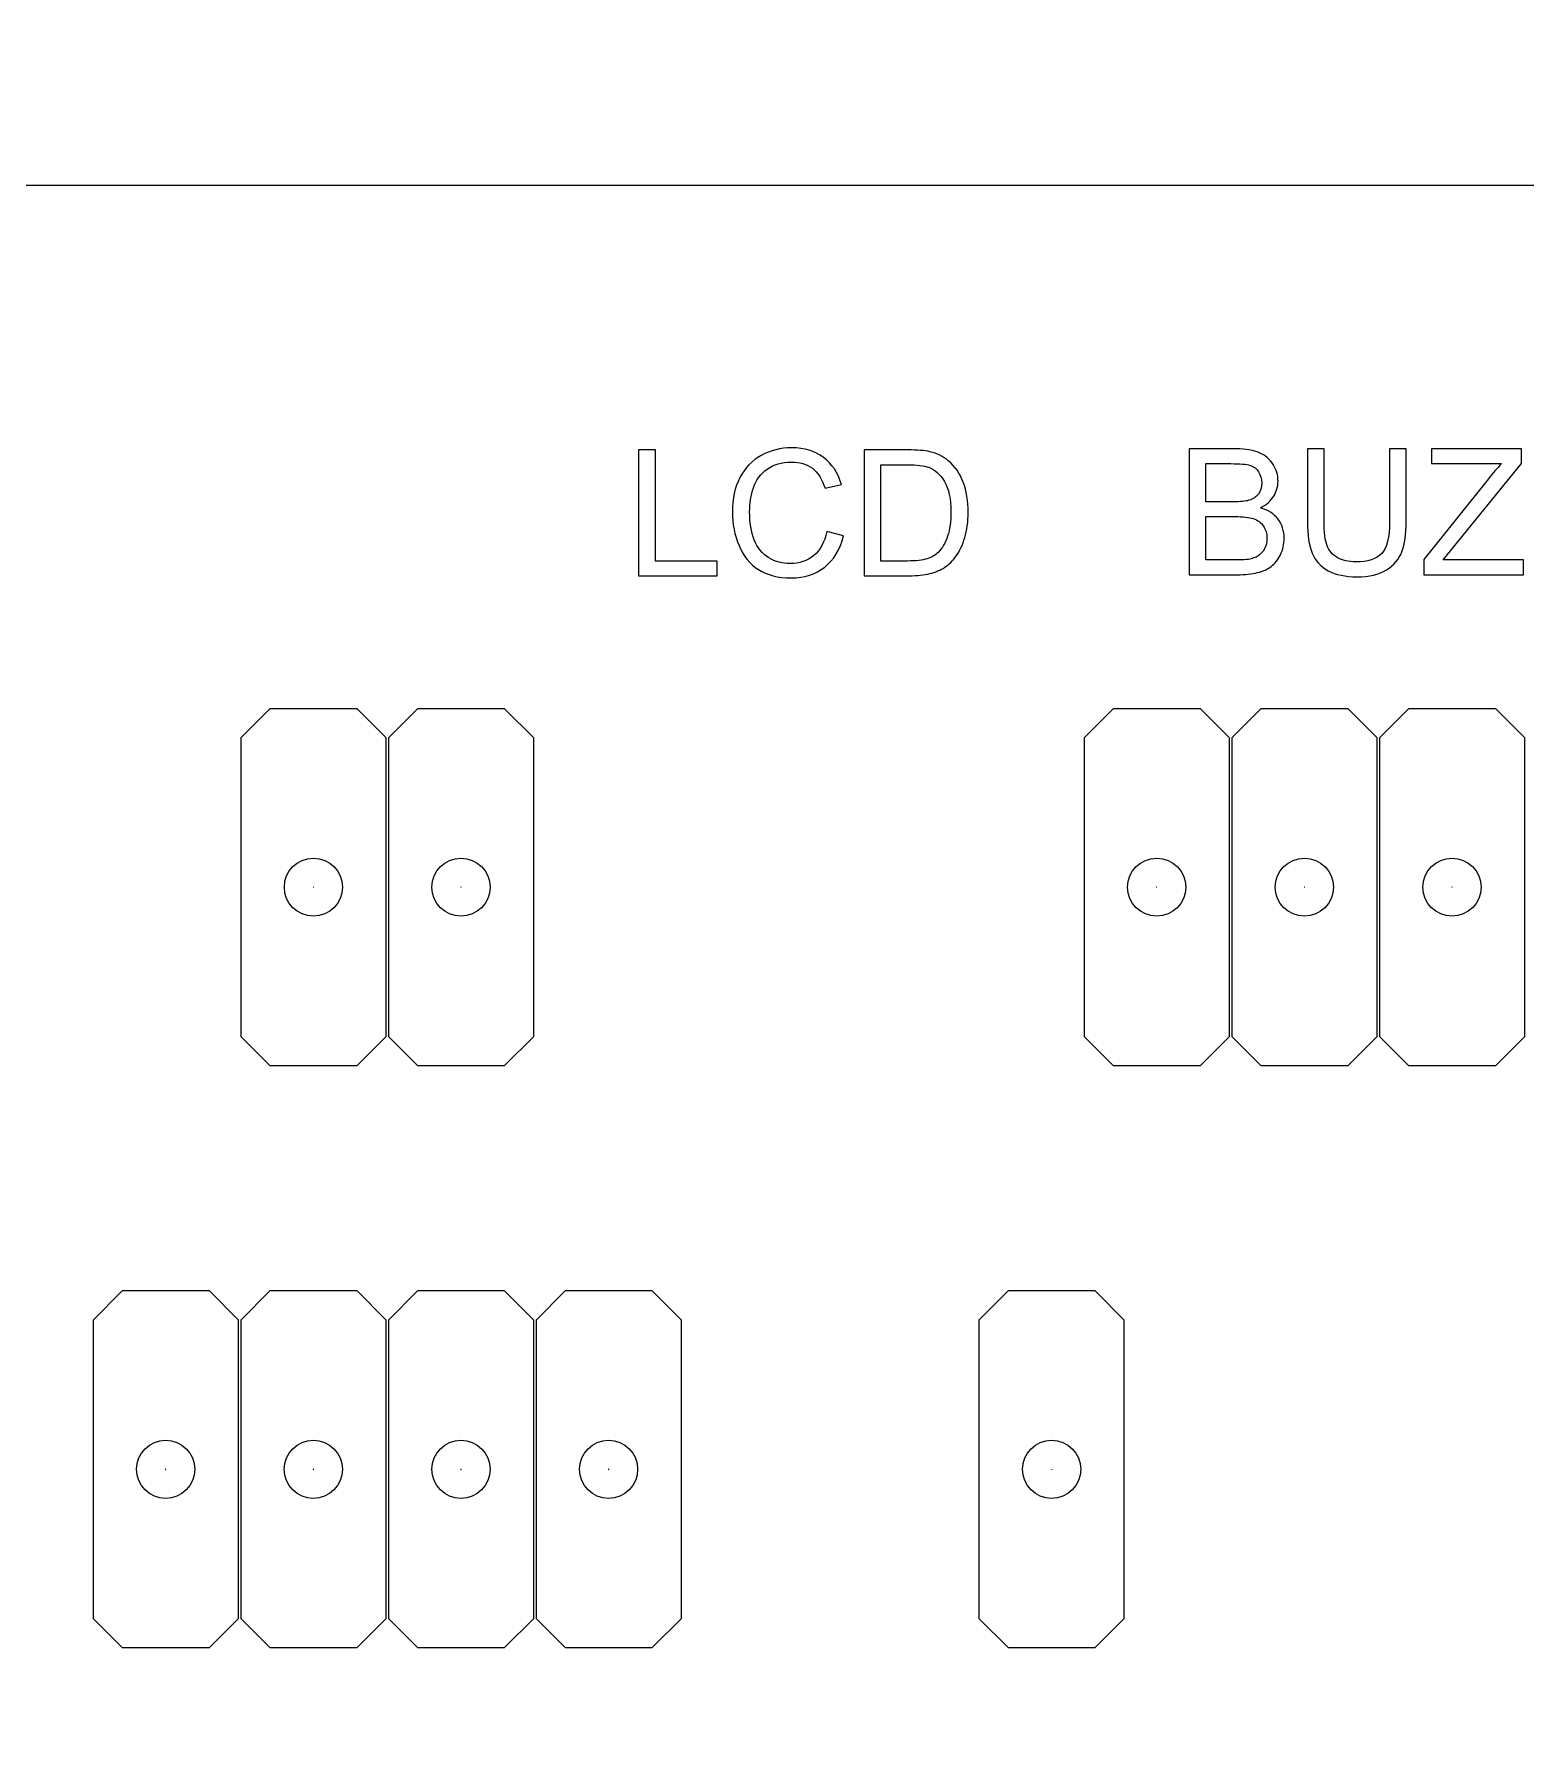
# Model space of a CAD drawing. Header units: millimetres. Extents: x -145 to 148, y -255 to 152.
# Drawn here: x 90.63 to 116.3, y 24.27 to 53.58 of the extents above; entities that cross this region are included whole.
import ezdxf

# ---------------------------------------------------------------- set-up
doc = ezdxf.new("R2010")
doc.units = ezdxf.units.MM
doc.header["$MEASUREMENT"] = 0
doc.layers.add('Layer 1', color=7, linetype='Continuous')

msp = doc.modelspace()

# ---------------------------------------------------------------- linework, layer by layer
at = {"layer": 'Layer 1', "lineweight": 9}
for centre in [(95.4384, 38.9054), (97.9767, 38.9054), (109.9468, 38.9054), (112.4868, 38.9054), (115.0268, 38.9054), (92.8967, 28.889), (95.4367, 28.889), (97.9767, 28.889), (100.5167, 28.889), (108.1384, 28.889)]:
    msp.add_ellipse(centre, major_axis=(0, 0.5), ratio=1, dxfattribs=at)
for points, knots in [([(21.2203, 28.6584), (21.2203, 28.6584), (20.0655, 29.3251), (20.0655, 29.3251), (19.671, 29.184), (19.2458, 29.1072), (18.8028, 29.1072), (16.7317, 29.1072), (15.0528, 30.7861), (15.0528, 32.8572), (15.0528, 34.4854), (16.0905, 35.8711), (17.5404, 36.3894), (17.5404, 36.3894), (17.5404, 37.3814), (17.5404, 37.3814), (17.5404, 37.3814), (15.794, 39.1278), (15.794, 39.1278), (15.794, 39.1278), (15.794, 49.2486), (15.794, 49.2486), (15.794, 49.2486), (17.5304, 50.985), (17.5304, 50.985), (17.5304, 50.985), (135.1163, 50.985), (135.1163, 50.985), (135.6024, 52.4924), (137.0168, 53.583), (138.686, 53.583), (140.7571, 53.583), (142.436, 51.9041), (142.436, 49.833), (142.436, 48.2997), (141.5157, 46.9813), (140.1975, 46.4001), (140.1975, 46.4001), (140.1975, 12.5718), (140.1975, 12.5718), (141.5218, 11.9932), (142.4475, 10.6716), (142.4475, 9.1339), (142.4475, 7.5962), (141.5218, 6.2746), (140.1975, 5.696), (140.1975, 5.696), (140.1975, -20.0954), (140.1975, -20.0954), (140.1975, -20.0954), (134.8523, -25.4406), (134.8523, -25.4406), (134.8523, -25.4406), (29.9739, -25.4406), (29.9739, -25.4406), (29.9739, -25.4406), (26.9739, -22.4406), (26.9739, -22.4406), (26.9739, -22.4406), (26.9739, -5.4211), (26.9739, -5.4211), (26.9739, -5.4211), (28.7239, -3.6711), (28.7239, -3.6711), (28.7239, -3.6711), (40.8277, -3.6711), (40.8277, -3.6711), (40.8277, -3.6711), (42.3547, -2.144), (42.3547, -2.144), (42.3547, -2.144), (42.4719, 11.2024), (42.4719, 11.2024), (42.4719, 11.2024), (40.4808, 13.1935), (40.4808, 13.1935), (40.4808, 13.1935), (22.6803, 13.1935), (22.6803, 13.1935), (22.6803, 13.1935), (21.1803, 14.6935), (21.1803, 14.6935), (21.1803, 14.6935), (21.1803, 28.6815), (21.1803, 28.6815)], [0, 0, 0, 0, 0.0357143, 0.0357143, 0.0357143, 0.0714286, 0.0714286, 0.0714286, 0.1071429, 0.1071429, 0.1071429, 0.1428571, 0.1428571, 0.1428571, 0.1785714, 0.1785714, 0.1785714, 0.2142857, 0.2142857, 0.2142857, 0.25, 0.25, 0.25, 0.2857143, 0.2857143, 0.2857143, 0.3214286, 0.3214286, 0.3214286, 0.3571429, 0.3571429, 0.3571429, 0.3928571, 0.3928571, 0.3928571, 0.4285714, 0.4285714, 0.4285714, 0.4642857, 0.4642857, 0.4642857, 0.5, 0.5, 0.5, 0.5357143, 0.5357143, 0.5357143, 0.5714286, 0.5714286, 0.5714286, 0.6071429, 0.6071429, 0.6071429, 0.6428571, 0.6428571, 0.6428571, 0.6785714, 0.6785714, 0.6785714, 0.7142857, 0.7142857, 0.7142857, 0.75, 0.75, 0.75, 0.7857143, 0.7857143, 0.7857143, 0.8214286, 0.8214286, 0.8214286, 0.8571429, 0.8571429, 0.8571429, 0.8928571, 0.8928571, 0.8928571, 0.9285714, 0.9285714, 0.9285714, 0.9642857, 0.9642857, 0.9642857, 1, 1, 1, 1]), ([(101.0337, 44.2625), (101.0337, 44.2625), (101.0337, 46.428), (101.0337, 46.428), (101.0337, 46.428), (101.321, 46.428), (101.321, 46.428), (101.321, 46.428), (101.321, 44.5165), (101.321, 44.5165), (101.321, 44.5165), (102.3856, 44.5165), (102.3856, 44.5165), (102.3856, 44.5165), (102.3856, 44.2625), (102.3856, 44.2625), (102.3856, 44.2625), (101.0337, 44.2625), (101.0337, 44.2625)], [0, 0, 0, 0, 0.1666667, 0.1666667, 0.1666667, 0.3333333, 0.3333333, 0.3333333, 0.5, 0.5, 0.5, 0.6666667, 0.6666667, 0.6666667, 0.8333333, 0.8333333, 0.8333333, 1, 1, 1, 1]), ([(104.2703, 45.0221), (104.2703, 45.0221), (104.5576, 44.9495), (104.5576, 44.9495), (104.4977, 44.7141), (104.3898, 44.5352), (104.234, 44.4117), (104.0783, 44.2882), (103.8877, 44.2262), (103.6624, 44.2262), (103.4295, 44.2262), (103.24, 44.2736), (103.0938, 44.3689), (102.9477, 44.4636), (102.8368, 44.6012), (102.7606, 44.7812), (102.6845, 44.9616), (102.6462, 45.1547), (102.6462, 45.3614), (102.6462, 45.5867), (102.6891, 45.7833), (102.7753, 45.9511), (102.8615, 46.119), (102.9839, 46.2465), (103.1427, 46.3337), (103.3015, 46.4209), (103.4764, 46.4643), (103.667, 46.4643), (103.8837, 46.4643), (104.0657, 46.4093), (104.2129, 46.2989), (104.3606, 46.1885), (104.4634, 46.0338), (104.5213, 45.8342), (104.5213, 45.8342), (104.2401, 45.7676), (104.2401, 45.7676), (104.1902, 45.9249), (104.1171, 46.0398), (104.0218, 46.1114), (103.9265, 46.1835), (103.8066, 46.2193), (103.6619, 46.2193), (103.4961, 46.2193), (103.357, 46.1795), (103.2456, 46.0998), (103.1342, 46.0202), (103.0555, 45.9128), (103.0107, 45.7787), (102.9653, 45.6441), (102.9426, 45.5055), (102.9426, 45.3629), (102.9426, 45.1789), (102.9693, 45.0181), (103.0228, 44.881), (103.0762, 44.7434), (103.1594, 44.6411), (103.2723, 44.573), (103.3852, 44.505), (103.5072, 44.4712), (103.6387, 44.4712), (103.799, 44.4712), (103.9341, 44.5176), (104.045, 44.6098), (104.1559, 44.7026), (104.231, 44.8397), (104.2703, 45.0221)], [0, 0, 0, 0, 0.0454545, 0.0454545, 0.0454545, 0.0909091, 0.0909091, 0.0909091, 0.1363636, 0.1363636, 0.1363636, 0.1818182, 0.1818182, 0.1818182, 0.2272727, 0.2272727, 0.2272727, 0.2727273, 0.2727273, 0.2727273, 0.3181818, 0.3181818, 0.3181818, 0.3636364, 0.3636364, 0.3636364, 0.4090909, 0.4090909, 0.4090909, 0.4545455, 0.4545455, 0.4545455, 0.5, 0.5, 0.5, 0.5454545, 0.5454545, 0.5454545, 0.5909091, 0.5909091, 0.5909091, 0.6363636, 0.6363636, 0.6363636, 0.6818182, 0.6818182, 0.6818182, 0.7272727, 0.7272727, 0.7272727, 0.7727273, 0.7727273, 0.7727273, 0.8181818, 0.8181818, 0.8181818, 0.8636364, 0.8636364, 0.8636364, 0.9090909, 0.9090909, 0.9090909, 0.9545455, 0.9545455, 0.9545455, 1, 1, 1, 1]), ([(104.912, 44.2625), (104.912, 44.2625), (104.912, 46.428), (104.912, 46.428), (104.912, 46.428), (105.658, 46.428), (105.658, 46.428), (105.8264, 46.428), (105.9549, 46.4179), (106.0436, 46.3972), (106.1676, 46.3685), (106.2735, 46.3166), (106.3612, 46.242), (106.4756, 46.1452), (106.5608, 46.0222), (106.6172, 45.872), (106.6742, 45.7218), (106.7024, 45.5499), (106.7024, 45.3568), (106.7024, 45.1925), (106.6833, 45.0468), (106.645, 44.9198), (106.6067, 44.7928), (106.5573, 44.6874), (106.4973, 44.6043), (106.4368, 44.5211), (106.3713, 44.4556), (106.2997, 44.4082), (106.2286, 44.3603), (106.1424, 44.324), (106.0416, 44.2993), (105.9403, 44.2746), (105.8243, 44.2625), (105.6933, 44.2625), (105.6933, 44.2625), (104.912, 44.2625), (104.912, 44.2625)], [0, 0, 0, 0, 0.0833333, 0.0833333, 0.0833333, 0.1666667, 0.1666667, 0.1666667, 0.25, 0.25, 0.25, 0.3333333, 0.3333333, 0.3333333, 0.4166667, 0.4166667, 0.4166667, 0.5, 0.5, 0.5, 0.5833333, 0.5833333, 0.5833333, 0.6666667, 0.6666667, 0.6666667, 0.75, 0.75, 0.75, 0.8333333, 0.8333333, 0.8333333, 0.9166667, 0.9166667, 0.9166667, 1, 1, 1, 1]), ([(110.5035, 44.2806), (110.5035, 44.2806), (110.5035, 46.4461), (110.5035, 46.4461), (110.5035, 46.4461), (111.316, 46.4461), (111.316, 46.4461), (111.4814, 46.4461), (111.6139, 46.4244), (111.7142, 46.3805), (111.8141, 46.3367), (111.8922, 46.2691), (111.9486, 46.1779), (112.0056, 46.0872), (112.0338, 45.9919), (112.0338, 45.8921), (112.0338, 45.7999), (112.0086, 45.7127), (111.9587, 45.631), (111.9088, 45.5493), (111.8332, 45.4833), (111.7319, 45.4329), (111.8629, 45.3946), (111.9638, 45.3291), (112.0338, 45.2363), (112.1044, 45.1441), (112.1397, 45.0347), (112.1397, 44.9087), (112.1397, 44.8068), (112.118, 44.7126), (112.0752, 44.6254), (112.0323, 44.5382), (111.9794, 44.4711), (111.9164, 44.4238), (111.8534, 44.3769), (111.7742, 44.3411), (111.6795, 44.3169), (111.5842, 44.2927), (111.4678, 44.2806), (111.3296, 44.2806), (111.3296, 44.2806), (110.5035, 44.2806), (110.5035, 44.2806)], [0, 0, 0, 0, 0.0714286, 0.0714286, 0.0714286, 0.1428571, 0.1428571, 0.1428571, 0.2142857, 0.2142857, 0.2142857, 0.2857143, 0.2857143, 0.2857143, 0.3571429, 0.3571429, 0.3571429, 0.4285714, 0.4285714, 0.4285714, 0.5, 0.5, 0.5, 0.5714286, 0.5714286, 0.5714286, 0.6428571, 0.6428571, 0.6428571, 0.7142857, 0.7142857, 0.7142857, 0.7857143, 0.7857143, 0.7857143, 0.8571429, 0.8571429, 0.8571429, 0.9285714, 0.9285714, 0.9285714, 1, 1, 1, 1]), ([(113.9513, 46.4461), (113.9513, 46.4461), (114.2386, 46.4461), (114.2386, 46.4461), (114.2386, 46.4461), (114.2386, 45.1955), (114.2386, 45.1955), (114.2386, 44.9777), (114.2139, 44.8048), (114.165, 44.6768), (114.1156, 44.5493), (114.0269, 44.4449), (113.8989, 44.3648), (113.7704, 44.2846), (113.6025, 44.2443), (113.3938, 44.2443), (113.1917, 44.2443), (113.0259, 44.2791), (112.8973, 44.3492), (112.7683, 44.4192), (112.6765, 44.52), (112.6216, 44.6526), (112.5667, 44.7852), (112.5389, 44.9661), (112.5389, 45.1955), (112.5389, 45.1955), (112.5389, 46.4461), (112.5389, 46.4461), (112.5389, 46.4461), (112.8262, 46.4461), (112.8262, 46.4461), (112.8262, 46.4461), (112.8262, 45.196), (112.8262, 45.196), (112.8262, 45.008), (112.8439, 44.8688), (112.8787, 44.7801), (112.9134, 44.6909), (112.9729, 44.6219), (113.0581, 44.574), (113.1428, 44.5256), (113.2466, 44.5014), (113.3691, 44.5014), (113.5788, 44.5014), (113.7285, 44.5493), (113.8177, 44.6445), (113.907, 44.7403), (113.9513, 44.9238), (113.9513, 45.196), (113.9513, 45.196), (113.9513, 46.4461), (113.9513, 46.4461)], [0, 0, 0, 0, 0.0588235, 0.0588235, 0.0588235, 0.1176471, 0.1176471, 0.1176471, 0.1764706, 0.1764706, 0.1764706, 0.2352941, 0.2352941, 0.2352941, 0.2941176, 0.2941176, 0.2941176, 0.3529412, 0.3529412, 0.3529412, 0.4117647, 0.4117647, 0.4117647, 0.4705882, 0.4705882, 0.4705882, 0.5294118, 0.5294118, 0.5294118, 0.5882353, 0.5882353, 0.5882353, 0.6470588, 0.6470588, 0.6470588, 0.7058824, 0.7058824, 0.7058824, 0.7647059, 0.7647059, 0.7647059, 0.8235294, 0.8235294, 0.8235294, 0.8823529, 0.8823529, 0.8823529, 0.9411765, 0.9411765, 0.9411765, 1, 1, 1, 1]), ([(114.5446, 44.2806), (114.5446, 44.2806), (114.5446, 44.5452), (114.5446, 44.5452), (114.5446, 44.5452), (115.6535, 45.9334), (115.6535, 45.9334), (115.7332, 46.0312), (115.8078, 46.1174), (115.8789, 46.192), (115.8789, 46.192), (114.6716, 46.192), (114.6716, 46.192), (114.6716, 46.192), (114.6716, 46.4461), (114.6716, 46.4461), (114.6716, 46.4461), (116.2201, 46.4461), (116.2201, 46.4461), (116.2201, 46.4461), (116.2201, 46.192), (116.2201, 46.192), (116.2201, 46.192), (115.0038, 44.6899), (115.0038, 44.6899), (115.0038, 44.6899), (114.8737, 44.5346), (114.8737, 44.5346), (114.8737, 44.5346), (116.2564, 44.5346), (116.2564, 44.5346), (116.2564, 44.5346), (116.2564, 44.2806), (116.2564, 44.2806), (116.2564, 44.2806), (114.5446, 44.2806), (114.5446, 44.2806)], [0, 0, 0, 0, 0.0833333, 0.0833333, 0.0833333, 0.1666667, 0.1666667, 0.1666667, 0.25, 0.25, 0.25, 0.3333333, 0.3333333, 0.3333333, 0.4166667, 0.4166667, 0.4166667, 0.5, 0.5, 0.5, 0.5833333, 0.5833333, 0.5833333, 0.6666667, 0.6666667, 0.6666667, 0.75, 0.75, 0.75, 0.8333333, 0.8333333, 0.8333333, 0.9166667, 0.9166667, 0.9166667, 1, 1, 1, 1]), ([(105.1993, 44.5165), (105.1993, 44.5165), (105.661, 44.5165), (105.661, 44.5165), (105.8037, 44.5165), (105.9156, 44.5297), (105.9967, 44.5564), (106.0779, 44.5831), (106.1424, 44.6204), (106.1908, 44.6688), (106.2583, 44.7368), (106.3113, 44.8286), (106.3491, 44.9435), (106.3869, 45.0584), (106.406, 45.1975), (106.406, 45.3614), (106.406, 45.5882), (106.3687, 45.7626), (106.2946, 45.8846), (106.2205, 46.0066), (106.1303, 46.0882), (106.0239, 46.1296), (105.9473, 46.1593), (105.8238, 46.1739), (105.6535, 46.1739), (105.6535, 46.1739), (105.1993, 46.1739), (105.1993, 46.1739), (105.1993, 46.1739), (105.1993, 44.5165), (105.1993, 44.5165)], [0, 0, 0, 0, 0.1, 0.1, 0.1, 0.2, 0.2, 0.2, 0.3, 0.3, 0.3, 0.4, 0.4, 0.4, 0.5, 0.5, 0.5, 0.6, 0.6, 0.6, 0.7, 0.7, 0.7, 0.8, 0.8, 0.8, 0.9, 0.9, 0.9, 1, 1, 1, 1]), ([(110.7908, 45.5357), (110.7908, 45.5357), (111.2591, 45.5357), (111.2591, 45.5357), (111.3861, 45.5357), (111.4773, 45.5443), (111.5323, 45.5609), (111.6054, 45.5826), (111.6603, 45.6189), (111.6971, 45.6693), (111.7339, 45.7197), (111.7526, 45.7827), (111.7526, 45.8588), (111.7526, 45.9309), (111.7354, 45.9944), (111.7006, 46.0489), (111.6664, 46.1038), (111.617, 46.1416), (111.5529, 46.1618), (111.4889, 46.1819), (111.379, 46.192), (111.2238, 46.192), (111.2238, 46.192), (110.7908, 46.192), (110.7908, 46.192), (110.7908, 46.192), (110.7908, 45.5357), (110.7908, 45.5357)], [0, 0, 0, 0, 0.1111111, 0.1111111, 0.1111111, 0.2222222, 0.2222222, 0.2222222, 0.3333333, 0.3333333, 0.3333333, 0.4444444, 0.4444444, 0.4444444, 0.5555556, 0.5555556, 0.5555556, 0.6666667, 0.6666667, 0.6666667, 0.7777778, 0.7777778, 0.7777778, 0.8888889, 0.8888889, 0.8888889, 1, 1, 1, 1]), ([(110.7908, 44.5346), (110.7908, 44.5346), (111.3302, 44.5346), (111.3302, 44.5346), (111.4229, 44.5346), (111.4879, 44.5382), (111.5257, 44.5452), (111.5913, 44.5568), (111.6467, 44.5765), (111.6911, 44.6042), (111.7354, 44.6319), (111.7717, 44.6723), (111.8004, 44.7252), (111.8292, 44.7781), (111.8433, 44.8391), (111.8433, 44.9082), (111.8433, 44.9893), (111.8226, 45.0594), (111.7808, 45.1194), (111.7395, 45.1794), (111.682, 45.2212), (111.6084, 45.2454), (111.5353, 45.2696), (111.4295, 45.2817), (111.2918, 45.2817), (111.2918, 45.2817), (110.7908, 45.2817), (110.7908, 45.2817), (110.7908, 45.2817), (110.7908, 44.5346), (110.7908, 44.5346)], [0, 0, 0, 0, 0.1, 0.1, 0.1, 0.2, 0.2, 0.2, 0.3, 0.3, 0.3, 0.4, 0.4, 0.4, 0.5, 0.5, 0.5, 0.6, 0.6, 0.6, 0.7, 0.7, 0.7, 0.8, 0.8, 0.8, 0.9, 0.9, 0.9, 1, 1, 1, 1]), ([(94.1884, 36.3372), (94.1884, 36.3372), (94.1884, 41.4736), (94.1884, 41.4736), (94.1884, 41.4736), (94.6884, 41.9736), (94.6884, 41.9736), (94.6884, 41.9736), (96.1884, 41.9736), (96.1884, 41.9736), (96.1884, 41.9736), (96.6884, 41.4736), (96.6884, 41.4736), (96.6884, 41.4736), (96.6884, 36.3372), (96.6884, 36.3372), (96.6884, 36.3372), (96.1884, 35.8372), (96.1884, 35.8372), (96.1884, 35.8372), (94.6884, 35.8372), (94.6884, 35.8372), (94.6884, 35.8372), (94.1884, 36.3372), (94.1884, 36.3372)], [0, 0, 0, 0, 0.125, 0.125, 0.125, 0.25, 0.25, 0.25, 0.375, 0.375, 0.375, 0.5, 0.5, 0.5, 0.625, 0.625, 0.625, 0.75, 0.75, 0.75, 0.875, 0.875, 0.875, 1, 1, 1, 1]), ([(96.7284, 36.3372), (96.7284, 36.3372), (96.7284, 41.4736), (96.7284, 41.4736), (96.7284, 41.4736), (97.2284, 41.9736), (97.2284, 41.9736), (97.2284, 41.9736), (98.7284, 41.9736), (98.7284, 41.9736), (98.7284, 41.9736), (99.2284, 41.4736), (99.2284, 41.4736), (99.2284, 41.4736), (99.2284, 36.3372), (99.2284, 36.3372), (99.2284, 36.3372), (98.7284, 35.8372), (98.7284, 35.8372), (98.7284, 35.8372), (97.2284, 35.8372), (97.2284, 35.8372), (97.2284, 35.8372), (96.7284, 36.3372), (96.7284, 36.3372)], [0, 0, 0, 0, 0.125, 0.125, 0.125, 0.25, 0.25, 0.25, 0.375, 0.375, 0.375, 0.5, 0.5, 0.5, 0.625, 0.625, 0.625, 0.75, 0.75, 0.75, 0.875, 0.875, 0.875, 1, 1, 1, 1]), ([(108.6985, 36.3372), (108.6985, 36.3372), (108.6985, 41.4736), (108.6985, 41.4736), (108.6985, 41.4736), (109.1985, 41.9736), (109.1985, 41.9736), (109.1985, 41.9736), (110.6985, 41.9736), (110.6985, 41.9736), (110.6985, 41.9736), (111.1985, 41.4736), (111.1985, 41.4736), (111.1985, 41.4736), (111.1985, 36.3372), (111.1985, 36.3372), (111.1985, 36.3372), (110.6985, 35.8372), (110.6985, 35.8372), (110.6985, 35.8372), (109.1985, 35.8372), (109.1985, 35.8372), (109.1985, 35.8372), (108.6985, 36.3372), (108.6985, 36.3372)], [0, 0, 0, 0, 0.125, 0.125, 0.125, 0.25, 0.25, 0.25, 0.375, 0.375, 0.375, 0.5, 0.5, 0.5, 0.625, 0.625, 0.625, 0.75, 0.75, 0.75, 0.875, 0.875, 0.875, 1, 1, 1, 1]), ([(111.2385, 36.3372), (111.2385, 36.3372), (111.2385, 41.4736), (111.2385, 41.4736), (111.2385, 41.4736), (111.7385, 41.9736), (111.7385, 41.9736), (111.7385, 41.9736), (113.2385, 41.9736), (113.2385, 41.9736), (113.2385, 41.9736), (113.7385, 41.4736), (113.7385, 41.4736), (113.7385, 41.4736), (113.7385, 36.3372), (113.7385, 36.3372), (113.7385, 36.3372), (113.2385, 35.8372), (113.2385, 35.8372), (113.2385, 35.8372), (111.7385, 35.8372), (111.7385, 35.8372), (111.7385, 35.8372), (111.2385, 36.3372), (111.2385, 36.3372)], [0, 0, 0, 0, 0.125, 0.125, 0.125, 0.25, 0.25, 0.25, 0.375, 0.375, 0.375, 0.5, 0.5, 0.5, 0.625, 0.625, 0.625, 0.75, 0.75, 0.75, 0.875, 0.875, 0.875, 1, 1, 1, 1]), ([(113.7785, 36.3372), (113.7785, 36.3372), (113.7785, 41.4736), (113.7785, 41.4736), (113.7785, 41.4736), (114.2785, 41.9736), (114.2785, 41.9736), (114.2785, 41.9736), (115.7785, 41.9736), (115.7785, 41.9736), (115.7785, 41.9736), (116.2785, 41.4736), (116.2785, 41.4736), (116.2785, 41.4736), (116.2785, 36.3372), (116.2785, 36.3372), (116.2785, 36.3372), (115.7785, 35.8372), (115.7785, 35.8372), (115.7785, 35.8372), (114.2785, 35.8372), (114.2785, 35.8372), (114.2785, 35.8372), (113.7785, 36.3372), (113.7785, 36.3372)], [0, 0, 0, 0, 0.125, 0.125, 0.125, 0.25, 0.25, 0.25, 0.375, 0.375, 0.375, 0.5, 0.5, 0.5, 0.625, 0.625, 0.625, 0.75, 0.75, 0.75, 0.875, 0.875, 0.875, 1, 1, 1, 1]), ([(91.6484, 26.3208), (91.6484, 26.3208), (91.6484, 31.4572), (91.6484, 31.4572), (91.6484, 31.4572), (92.1484, 31.9572), (92.1484, 31.9572), (92.1484, 31.9572), (93.6484, 31.9572), (93.6484, 31.9572), (93.6484, 31.9572), (94.1484, 31.4572), (94.1484, 31.4572), (94.1484, 31.4572), (94.1484, 26.3208), (94.1484, 26.3208), (94.1484, 26.3208), (93.6484, 25.8208), (93.6484, 25.8208), (93.6484, 25.8208), (92.1484, 25.8208), (92.1484, 25.8208), (92.1484, 25.8208), (91.6484, 26.3208), (91.6484, 26.3208)], [0, 0, 0, 0, 0.125, 0.125, 0.125, 0.25, 0.25, 0.25, 0.375, 0.375, 0.375, 0.5, 0.5, 0.5, 0.625, 0.625, 0.625, 0.75, 0.75, 0.75, 0.875, 0.875, 0.875, 1, 1, 1, 1]), ([(94.1884, 26.3208), (94.1884, 26.3208), (94.1884, 31.4572), (94.1884, 31.4572), (94.1884, 31.4572), (94.6884, 31.9572), (94.6884, 31.9572), (94.6884, 31.9572), (96.1884, 31.9572), (96.1884, 31.9572), (96.1884, 31.9572), (96.6884, 31.4572), (96.6884, 31.4572), (96.6884, 31.4572), (96.6884, 26.3208), (96.6884, 26.3208), (96.6884, 26.3208), (96.1884, 25.8208), (96.1884, 25.8208), (96.1884, 25.8208), (94.6884, 25.8208), (94.6884, 25.8208), (94.6884, 25.8208), (94.1884, 26.3208), (94.1884, 26.3208)], [0, 0, 0, 0, 0.125, 0.125, 0.125, 0.25, 0.25, 0.25, 0.375, 0.375, 0.375, 0.5, 0.5, 0.5, 0.625, 0.625, 0.625, 0.75, 0.75, 0.75, 0.875, 0.875, 0.875, 1, 1, 1, 1]), ([(96.7284, 26.3208), (96.7284, 26.3208), (96.7284, 31.4572), (96.7284, 31.4572), (96.7284, 31.4572), (97.2284, 31.9572), (97.2284, 31.9572), (97.2284, 31.9572), (98.7284, 31.9572), (98.7284, 31.9572), (98.7284, 31.9572), (99.2284, 31.4572), (99.2284, 31.4572), (99.2284, 31.4572), (99.2284, 26.3208), (99.2284, 26.3208), (99.2284, 26.3208), (98.7284, 25.8208), (98.7284, 25.8208), (98.7284, 25.8208), (97.2284, 25.8208), (97.2284, 25.8208), (97.2284, 25.8208), (96.7284, 26.3208), (96.7284, 26.3208)], [0, 0, 0, 0, 0.125, 0.125, 0.125, 0.25, 0.25, 0.25, 0.375, 0.375, 0.375, 0.5, 0.5, 0.5, 0.625, 0.625, 0.625, 0.75, 0.75, 0.75, 0.875, 0.875, 0.875, 1, 1, 1, 1]), ([(99.2684, 26.3208), (99.2684, 26.3208), (99.2684, 31.4572), (99.2684, 31.4572), (99.2684, 31.4572), (99.7684, 31.9572), (99.7684, 31.9572), (99.7684, 31.9572), (101.2684, 31.9572), (101.2684, 31.9572), (101.2684, 31.9572), (101.7684, 31.4572), (101.7684, 31.4572), (101.7684, 31.4572), (101.7684, 26.3208), (101.7684, 26.3208), (101.7684, 26.3208), (101.2684, 25.8208), (101.2684, 25.8208), (101.2684, 25.8208), (99.7684, 25.8208), (99.7684, 25.8208), (99.7684, 25.8208), (99.2684, 26.3208), (99.2684, 26.3208)], [0, 0, 0, 0, 0.125, 0.125, 0.125, 0.25, 0.25, 0.25, 0.375, 0.375, 0.375, 0.5, 0.5, 0.5, 0.625, 0.625, 0.625, 0.75, 0.75, 0.75, 0.875, 0.875, 0.875, 1, 1, 1, 1]), ([(106.8884, 26.3208), (106.8884, 26.3208), (106.8884, 31.4572), (106.8884, 31.4572), (106.8884, 31.4572), (107.3884, 31.9572), (107.3884, 31.9572), (107.3884, 31.9572), (108.8884, 31.9572), (108.8884, 31.9572), (108.8884, 31.9572), (109.3884, 31.4572), (109.3884, 31.4572), (109.3884, 31.4572), (109.3884, 26.3208), (109.3884, 26.3208), (109.3884, 26.3208), (108.8884, 25.8208), (108.8884, 25.8208), (108.8884, 25.8208), (107.3884, 25.8208), (107.3884, 25.8208), (107.3884, 25.8208), (106.8884, 26.3208), (106.8884, 26.3208)], [0, 0, 0, 0, 0.125, 0.125, 0.125, 0.25, 0.25, 0.25, 0.375, 0.375, 0.375, 0.5, 0.5, 0.5, 0.625, 0.625, 0.625, 0.75, 0.75, 0.75, 0.875, 0.875, 0.875, 1, 1, 1, 1])]:
    msp.add_open_spline(points, degree=3, knots=knots, dxfattribs=at)
at = {"layer": 'Layer 1', "color": 4}
for points, knots in [([(101.0337, 44.2625), (101.0337, 44.2625), (101.0337, 46.428), (101.0337, 46.428), (101.0337, 46.428), (101.321, 46.428), (101.321, 46.428), (101.321, 46.428), (101.321, 44.5165), (101.321, 44.5165), (101.321, 44.5165), (102.3856, 44.5165), (102.3856, 44.5165), (102.3856, 44.5165), (102.3856, 44.2625), (102.3856, 44.2625), (102.3856, 44.2625), (101.0337, 44.2625), (101.0337, 44.2625)], [0, 0, 0, 0, 0.1666667, 0.1666667, 0.1666667, 0.3333333, 0.3333333, 0.3333333, 0.5, 0.5, 0.5, 0.6666667, 0.6666667, 0.6666667, 0.8333333, 0.8333333, 0.8333333, 1, 1, 1, 1]), ([(104.2703, 45.0221), (104.2703, 45.0221), (104.5576, 44.9495), (104.5576, 44.9495), (104.4977, 44.7141), (104.3898, 44.5352), (104.234, 44.4117), (104.0783, 44.2882), (103.8877, 44.2262), (103.6624, 44.2262), (103.4295, 44.2262), (103.24, 44.2736), (103.0938, 44.3689), (102.9477, 44.4636), (102.8368, 44.6012), (102.7606, 44.7812), (102.6845, 44.9616), (102.6462, 45.1547), (102.6462, 45.3614), (102.6462, 45.5867), (102.6891, 45.7833), (102.7753, 45.9511), (102.8615, 46.119), (102.9839, 46.2465), (103.1427, 46.3337), (103.3015, 46.4209), (103.4764, 46.4643), (103.667, 46.4643), (103.8837, 46.4643), (104.0657, 46.4093), (104.2129, 46.2989), (104.3606, 46.1885), (104.4634, 46.0338), (104.5213, 45.8342), (104.5213, 45.8342), (104.2401, 45.7676), (104.2401, 45.7676), (104.1902, 45.9249), (104.1171, 46.0398), (104.0218, 46.1114), (103.9265, 46.1835), (103.8066, 46.2193), (103.6619, 46.2193), (103.4961, 46.2193), (103.357, 46.1795), (103.2456, 46.0998), (103.1342, 46.0202), (103.0555, 45.9128), (103.0107, 45.7787), (102.9653, 45.6441), (102.9426, 45.5055), (102.9426, 45.3629), (102.9426, 45.1789), (102.9693, 45.0181), (103.0228, 44.881), (103.0762, 44.7434), (103.1594, 44.6411), (103.2723, 44.573), (103.3852, 44.505), (103.5072, 44.4712), (103.6387, 44.4712), (103.799, 44.4712), (103.9341, 44.5176), (104.045, 44.6098), (104.1559, 44.7026), (104.231, 44.8397), (104.2703, 45.0221)], [0, 0, 0, 0, 0.0454545, 0.0454545, 0.0454545, 0.0909091, 0.0909091, 0.0909091, 0.1363636, 0.1363636, 0.1363636, 0.1818182, 0.1818182, 0.1818182, 0.2272727, 0.2272727, 0.2272727, 0.2727273, 0.2727273, 0.2727273, 0.3181818, 0.3181818, 0.3181818, 0.3636364, 0.3636364, 0.3636364, 0.4090909, 0.4090909, 0.4090909, 0.4545455, 0.4545455, 0.4545455, 0.5, 0.5, 0.5, 0.5454545, 0.5454545, 0.5454545, 0.5909091, 0.5909091, 0.5909091, 0.6363636, 0.6363636, 0.6363636, 0.6818182, 0.6818182, 0.6818182, 0.7272727, 0.7272727, 0.7272727, 0.7727273, 0.7727273, 0.7727273, 0.8181818, 0.8181818, 0.8181818, 0.8636364, 0.8636364, 0.8636364, 0.9090909, 0.9090909, 0.9090909, 0.9545455, 0.9545455, 0.9545455, 1, 1, 1, 1]), ([(104.912, 44.2625), (104.912, 44.2625), (104.912, 46.428), (104.912, 46.428), (104.912, 46.428), (105.658, 46.428), (105.658, 46.428), (105.8264, 46.428), (105.9549, 46.4179), (106.0436, 46.3972), (106.1676, 46.3685), (106.2735, 46.3166), (106.3612, 46.242), (106.4756, 46.1452), (106.5608, 46.0222), (106.6172, 45.872), (106.6742, 45.7218), (106.7024, 45.5499), (106.7024, 45.3568), (106.7024, 45.1925), (106.6833, 45.0468), (106.645, 44.9198), (106.6067, 44.7928), (106.5573, 44.6874), (106.4973, 44.6043), (106.4368, 44.5211), (106.3713, 44.4556), (106.2997, 44.4082), (106.2286, 44.3603), (106.1424, 44.324), (106.0416, 44.2993), (105.9403, 44.2746), (105.8243, 44.2625), (105.6933, 44.2625), (105.6933, 44.2625), (104.912, 44.2625), (104.912, 44.2625)], [0, 0, 0, 0, 0.0833333, 0.0833333, 0.0833333, 0.1666667, 0.1666667, 0.1666667, 0.25, 0.25, 0.25, 0.3333333, 0.3333333, 0.3333333, 0.4166667, 0.4166667, 0.4166667, 0.5, 0.5, 0.5, 0.5833333, 0.5833333, 0.5833333, 0.6666667, 0.6666667, 0.6666667, 0.75, 0.75, 0.75, 0.8333333, 0.8333333, 0.8333333, 0.9166667, 0.9166667, 0.9166667, 1, 1, 1, 1]), ([(110.5035, 44.2806), (110.5035, 44.2806), (110.5035, 46.4461), (110.5035, 46.4461), (110.5035, 46.4461), (111.316, 46.4461), (111.316, 46.4461), (111.4814, 46.4461), (111.6139, 46.4244), (111.7142, 46.3805), (111.8141, 46.3367), (111.8922, 46.2691), (111.9486, 46.1779), (112.0056, 46.0872), (112.0338, 45.9919), (112.0338, 45.8921), (112.0338, 45.7999), (112.0086, 45.7127), (111.9587, 45.631), (111.9088, 45.5493), (111.8332, 45.4833), (111.7319, 45.4329), (111.8629, 45.3946), (111.9638, 45.3291), (112.0338, 45.2363), (112.1044, 45.1441), (112.1397, 45.0347), (112.1397, 44.9087), (112.1397, 44.8068), (112.118, 44.7126), (112.0752, 44.6254), (112.0323, 44.5382), (111.9794, 44.4711), (111.9164, 44.4238), (111.8534, 44.3769), (111.7742, 44.3411), (111.6795, 44.3169), (111.5842, 44.2927), (111.4678, 44.2806), (111.3296, 44.2806), (111.3296, 44.2806), (110.5035, 44.2806), (110.5035, 44.2806)], [0, 0, 0, 0, 0.0714286, 0.0714286, 0.0714286, 0.1428571, 0.1428571, 0.1428571, 0.2142857, 0.2142857, 0.2142857, 0.2857143, 0.2857143, 0.2857143, 0.3571429, 0.3571429, 0.3571429, 0.4285714, 0.4285714, 0.4285714, 0.5, 0.5, 0.5, 0.5714286, 0.5714286, 0.5714286, 0.6428571, 0.6428571, 0.6428571, 0.7142857, 0.7142857, 0.7142857, 0.7857143, 0.7857143, 0.7857143, 0.8571429, 0.8571429, 0.8571429, 0.9285714, 0.9285714, 0.9285714, 1, 1, 1, 1]), ([(113.9513, 46.4461), (113.9513, 46.4461), (114.2386, 46.4461), (114.2386, 46.4461), (114.2386, 46.4461), (114.2386, 45.1955), (114.2386, 45.1955), (114.2386, 44.9777), (114.2139, 44.8048), (114.165, 44.6768), (114.1156, 44.5493), (114.0269, 44.4449), (113.8989, 44.3648), (113.7704, 44.2846), (113.6025, 44.2443), (113.3938, 44.2443), (113.1917, 44.2443), (113.0259, 44.2791), (112.8973, 44.3492), (112.7683, 44.4192), (112.6765, 44.52), (112.6216, 44.6526), (112.5667, 44.7852), (112.5389, 44.9661), (112.5389, 45.1955), (112.5389, 45.1955), (112.5389, 46.4461), (112.5389, 46.4461), (112.5389, 46.4461), (112.8262, 46.4461), (112.8262, 46.4461), (112.8262, 46.4461), (112.8262, 45.196), (112.8262, 45.196), (112.8262, 45.008), (112.8439, 44.8688), (112.8787, 44.7801), (112.9134, 44.6909), (112.9729, 44.6219), (113.0581, 44.574), (113.1428, 44.5256), (113.2466, 44.5014), (113.3691, 44.5014), (113.5788, 44.5014), (113.7285, 44.5493), (113.8177, 44.6445), (113.907, 44.7403), (113.9513, 44.9238), (113.9513, 45.196), (113.9513, 45.196), (113.9513, 46.4461), (113.9513, 46.4461)], [0, 0, 0, 0, 0.0588235, 0.0588235, 0.0588235, 0.1176471, 0.1176471, 0.1176471, 0.1764706, 0.1764706, 0.1764706, 0.2352941, 0.2352941, 0.2352941, 0.2941176, 0.2941176, 0.2941176, 0.3529412, 0.3529412, 0.3529412, 0.4117647, 0.4117647, 0.4117647, 0.4705882, 0.4705882, 0.4705882, 0.5294118, 0.5294118, 0.5294118, 0.5882353, 0.5882353, 0.5882353, 0.6470588, 0.6470588, 0.6470588, 0.7058824, 0.7058824, 0.7058824, 0.7647059, 0.7647059, 0.7647059, 0.8235294, 0.8235294, 0.8235294, 0.8823529, 0.8823529, 0.8823529, 0.9411765, 0.9411765, 0.9411765, 1, 1, 1, 1]), ([(114.5446, 44.2806), (114.5446, 44.2806), (114.5446, 44.5452), (114.5446, 44.5452), (114.5446, 44.5452), (115.6535, 45.9334), (115.6535, 45.9334), (115.7332, 46.0312), (115.8078, 46.1174), (115.8789, 46.192), (115.8789, 46.192), (114.6716, 46.192), (114.6716, 46.192), (114.6716, 46.192), (114.6716, 46.4461), (114.6716, 46.4461), (114.6716, 46.4461), (116.2201, 46.4461), (116.2201, 46.4461), (116.2201, 46.4461), (116.2201, 46.192), (116.2201, 46.192), (116.2201, 46.192), (115.0038, 44.6899), (115.0038, 44.6899), (115.0038, 44.6899), (114.8737, 44.5346), (114.8737, 44.5346), (114.8737, 44.5346), (116.2564, 44.5346), (116.2564, 44.5346), (116.2564, 44.5346), (116.2564, 44.2806), (116.2564, 44.2806), (116.2564, 44.2806), (114.5446, 44.2806), (114.5446, 44.2806)], [0, 0, 0, 0, 0.0833333, 0.0833333, 0.0833333, 0.1666667, 0.1666667, 0.1666667, 0.25, 0.25, 0.25, 0.3333333, 0.3333333, 0.3333333, 0.4166667, 0.4166667, 0.4166667, 0.5, 0.5, 0.5, 0.5833333, 0.5833333, 0.5833333, 0.6666667, 0.6666667, 0.6666667, 0.75, 0.75, 0.75, 0.8333333, 0.8333333, 0.8333333, 0.9166667, 0.9166667, 0.9166667, 1, 1, 1, 1]), ([(105.1993, 44.5165), (105.1993, 44.5165), (105.661, 44.5165), (105.661, 44.5165), (105.8037, 44.5165), (105.9156, 44.5297), (105.9967, 44.5564), (106.0779, 44.5831), (106.1424, 44.6204), (106.1908, 44.6688), (106.2583, 44.7368), (106.3113, 44.8286), (106.3491, 44.9435), (106.3869, 45.0584), (106.406, 45.1975), (106.406, 45.3614), (106.406, 45.5882), (106.3687, 45.7626), (106.2946, 45.8846), (106.2205, 46.0066), (106.1303, 46.0882), (106.0239, 46.1296), (105.9473, 46.1593), (105.8238, 46.1739), (105.6535, 46.1739), (105.6535, 46.1739), (105.1993, 46.1739), (105.1993, 46.1739), (105.1993, 46.1739), (105.1993, 44.5165), (105.1993, 44.5165)], [0, 0, 0, 0, 0.1, 0.1, 0.1, 0.2, 0.2, 0.2, 0.3, 0.3, 0.3, 0.4, 0.4, 0.4, 0.5, 0.5, 0.5, 0.6, 0.6, 0.6, 0.7, 0.7, 0.7, 0.8, 0.8, 0.8, 0.9, 0.9, 0.9, 1, 1, 1, 1]), ([(110.7908, 45.5357), (110.7908, 45.5357), (111.2591, 45.5357), (111.2591, 45.5357), (111.3861, 45.5357), (111.4773, 45.5443), (111.5323, 45.5609), (111.6054, 45.5826), (111.6603, 45.6189), (111.6971, 45.6693), (111.7339, 45.7197), (111.7526, 45.7827), (111.7526, 45.8588), (111.7526, 45.9309), (111.7354, 45.9944), (111.7006, 46.0489), (111.6664, 46.1038), (111.617, 46.1416), (111.5529, 46.1618), (111.4889, 46.1819), (111.379, 46.192), (111.2238, 46.192), (111.2238, 46.192), (110.7908, 46.192), (110.7908, 46.192), (110.7908, 46.192), (110.7908, 45.5357), (110.7908, 45.5357)], [0, 0, 0, 0, 0.1111111, 0.1111111, 0.1111111, 0.2222222, 0.2222222, 0.2222222, 0.3333333, 0.3333333, 0.3333333, 0.4444444, 0.4444444, 0.4444444, 0.5555556, 0.5555556, 0.5555556, 0.6666667, 0.6666667, 0.6666667, 0.7777778, 0.7777778, 0.7777778, 0.8888889, 0.8888889, 0.8888889, 1, 1, 1, 1]), ([(110.7908, 44.5346), (110.7908, 44.5346), (111.3302, 44.5346), (111.3302, 44.5346), (111.4229, 44.5346), (111.4879, 44.5382), (111.5257, 44.5452), (111.5913, 44.5568), (111.6467, 44.5765), (111.6911, 44.6042), (111.7354, 44.6319), (111.7717, 44.6723), (111.8004, 44.7252), (111.8292, 44.7781), (111.8433, 44.8391), (111.8433, 44.9082), (111.8433, 44.9893), (111.8226, 45.0594), (111.7808, 45.1194), (111.7395, 45.1794), (111.682, 45.2212), (111.6084, 45.2454), (111.5353, 45.2696), (111.4295, 45.2817), (111.2918, 45.2817), (111.2918, 45.2817), (110.7908, 45.2817), (110.7908, 45.2817), (110.7908, 45.2817), (110.7908, 44.5346), (110.7908, 44.5346)], [0, 0, 0, 0, 0.1, 0.1, 0.1, 0.2, 0.2, 0.2, 0.3, 0.3, 0.3, 0.4, 0.4, 0.4, 0.5, 0.5, 0.5, 0.6, 0.6, 0.6, 0.7, 0.7, 0.7, 0.8, 0.8, 0.8, 0.9, 0.9, 0.9, 1, 1, 1, 1])]:
    msp.add_open_spline(points, degree=3, knots=knots, dxfattribs=at)
at = {"layer": 'Layer 1', "color": 5}
for points in [[(95.4384, 38.9037), (95.4384, 38.9037), (95.4349, 38.9037), (95.4349, 38.9037), (95.4349, 38.9037), (95.4349, 38.9072), (95.4349, 38.9072), (95.4349, 38.9072), (95.4384, 38.9072), (95.4384, 38.9072), (95.4384, 38.9072), (95.4384, 38.9037), (95.4384, 38.9037)], [(97.9784, 38.9037), (97.9784, 38.9037), (97.9749, 38.9037), (97.9749, 38.9037), (97.9749, 38.9037), (97.9749, 38.9072), (97.9749, 38.9072), (97.9749, 38.9072), (97.9784, 38.9072), (97.9784, 38.9072), (97.9784, 38.9072), (97.9784, 38.9037), (97.9784, 38.9037)], [(109.9485, 38.9037), (109.9485, 38.9037), (109.945, 38.9037), (109.945, 38.9037), (109.945, 38.9037), (109.945, 38.9072), (109.945, 38.9072), (109.945, 38.9072), (109.9485, 38.9072), (109.9485, 38.9072), (109.9485, 38.9072), (109.9485, 38.9037), (109.9485, 38.9037)], [(112.4885, 38.9037), (112.4885, 38.9037), (112.485, 38.9037), (112.485, 38.9037), (112.485, 38.9037), (112.485, 38.9072), (112.485, 38.9072), (112.485, 38.9072), (112.4885, 38.9072), (112.4885, 38.9072), (112.4885, 38.9072), (112.4885, 38.9037), (112.4885, 38.9037)], [(115.0285, 38.9037), (115.0285, 38.9037), (115.025, 38.9037), (115.025, 38.9037), (115.025, 38.9037), (115.025, 38.9072), (115.025, 38.9072), (115.025, 38.9072), (115.0285, 38.9072), (115.0285, 38.9072), (115.0285, 38.9072), (115.0285, 38.9037), (115.0285, 38.9037)], [(92.8984, 28.8873), (92.8984, 28.8873), (92.8949, 28.8873), (92.8949, 28.8873), (92.8949, 28.8873), (92.8949, 28.8908), (92.8949, 28.8908), (92.8949, 28.8908), (92.8984, 28.8908), (92.8984, 28.8908), (92.8984, 28.8908), (92.8984, 28.8873), (92.8984, 28.8873)], [(95.4384, 28.8873), (95.4384, 28.8873), (95.4349, 28.8873), (95.4349, 28.8873), (95.4349, 28.8873), (95.4349, 28.8908), (95.4349, 28.8908), (95.4349, 28.8908), (95.4384, 28.8908), (95.4384, 28.8908), (95.4384, 28.8908), (95.4384, 28.8873), (95.4384, 28.8873)], [(97.9784, 28.8873), (97.9784, 28.8873), (97.9749, 28.8873), (97.9749, 28.8873), (97.9749, 28.8873), (97.9749, 28.8908), (97.9749, 28.8908), (97.9749, 28.8908), (97.9784, 28.8908), (97.9784, 28.8908), (97.9784, 28.8908), (97.9784, 28.8873), (97.9784, 28.8873)], [(100.5184, 28.8873), (100.5184, 28.8873), (100.5149, 28.8873), (100.5149, 28.8873), (100.5149, 28.8873), (100.5149, 28.8908), (100.5149, 28.8908), (100.5149, 28.8908), (100.5184, 28.8908), (100.5184, 28.8908), (100.5184, 28.8908), (100.5184, 28.8873), (100.5184, 28.8873)], [(108.1384, 28.8873), (108.1384, 28.8873), (108.1349, 28.8873), (108.1349, 28.8873), (108.1349, 28.8873), (108.1349, 28.8908), (108.1349, 28.8908), (108.1349, 28.8908), (108.1384, 28.8908), (108.1384, 28.8908), (108.1384, 28.8908), (108.1384, 28.8873), (108.1384, 28.8873)]]:
    msp.add_open_spline(points, degree=3, knots=[0, 0, 0, 0, 0.25, 0.25, 0.25, 0.5, 0.5, 0.5, 0.75, 0.75, 0.75, 1, 1, 1, 1], dxfattribs=at)
at = {"layer": 'Layer 1', "color": 5, "lineweight": 9}
for points in [[(95.4384, 38.9037), (95.4384, 38.9037), (95.4349, 38.9037), (95.4349, 38.9037), (95.4349, 38.9037), (95.4349, 38.9072), (95.4349, 38.9072), (95.4349, 38.9072), (95.4384, 38.9072), (95.4384, 38.9072), (95.4384, 38.9072), (95.4384, 38.9037), (95.4384, 38.9037)], [(97.9784, 38.9037), (97.9784, 38.9037), (97.9749, 38.9037), (97.9749, 38.9037), (97.9749, 38.9037), (97.9749, 38.9072), (97.9749, 38.9072), (97.9749, 38.9072), (97.9784, 38.9072), (97.9784, 38.9072), (97.9784, 38.9072), (97.9784, 38.9037), (97.9784, 38.9037)], [(109.9485, 38.9037), (109.9485, 38.9037), (109.945, 38.9037), (109.945, 38.9037), (109.945, 38.9037), (109.945, 38.9072), (109.945, 38.9072), (109.945, 38.9072), (109.9485, 38.9072), (109.9485, 38.9072), (109.9485, 38.9072), (109.9485, 38.9037), (109.9485, 38.9037)], [(112.4885, 38.9037), (112.4885, 38.9037), (112.485, 38.9037), (112.485, 38.9037), (112.485, 38.9037), (112.485, 38.9072), (112.485, 38.9072), (112.485, 38.9072), (112.4885, 38.9072), (112.4885, 38.9072), (112.4885, 38.9072), (112.4885, 38.9037), (112.4885, 38.9037)], [(115.0285, 38.9037), (115.0285, 38.9037), (115.025, 38.9037), (115.025, 38.9037), (115.025, 38.9037), (115.025, 38.9072), (115.025, 38.9072), (115.025, 38.9072), (115.0285, 38.9072), (115.0285, 38.9072), (115.0285, 38.9072), (115.0285, 38.9037), (115.0285, 38.9037)], [(92.8984, 28.8873), (92.8984, 28.8873), (92.8949, 28.8873), (92.8949, 28.8873), (92.8949, 28.8873), (92.8949, 28.8908), (92.8949, 28.8908), (92.8949, 28.8908), (92.8984, 28.8908), (92.8984, 28.8908), (92.8984, 28.8908), (92.8984, 28.8873), (92.8984, 28.8873)], [(95.4384, 28.8873), (95.4384, 28.8873), (95.4349, 28.8873), (95.4349, 28.8873), (95.4349, 28.8873), (95.4349, 28.8908), (95.4349, 28.8908), (95.4349, 28.8908), (95.4384, 28.8908), (95.4384, 28.8908), (95.4384, 28.8908), (95.4384, 28.8873), (95.4384, 28.8873)], [(97.9784, 28.8873), (97.9784, 28.8873), (97.9749, 28.8873), (97.9749, 28.8873), (97.9749, 28.8873), (97.9749, 28.8908), (97.9749, 28.8908), (97.9749, 28.8908), (97.9784, 28.8908), (97.9784, 28.8908), (97.9784, 28.8908), (97.9784, 28.8873), (97.9784, 28.8873)], [(100.5184, 28.8873), (100.5184, 28.8873), (100.5149, 28.8873), (100.5149, 28.8873), (100.5149, 28.8873), (100.5149, 28.8908), (100.5149, 28.8908), (100.5149, 28.8908), (100.5184, 28.8908), (100.5184, 28.8908), (100.5184, 28.8908), (100.5184, 28.8873), (100.5184, 28.8873)], [(108.1384, 28.8873), (108.1384, 28.8873), (108.1349, 28.8873), (108.1349, 28.8873), (108.1349, 28.8873), (108.1349, 28.8908), (108.1349, 28.8908), (108.1349, 28.8908), (108.1384, 28.8908), (108.1384, 28.8908), (108.1384, 28.8908), (108.1384, 28.8873), (108.1384, 28.8873)]]:
    msp.add_open_spline(points, degree=3, knots=[0, 0, 0, 0, 0.25, 0.25, 0.25, 0.5, 0.5, 0.5, 0.75, 0.75, 0.75, 1, 1, 1, 1], dxfattribs=at)

doc.saveas('drawing.dxf')
